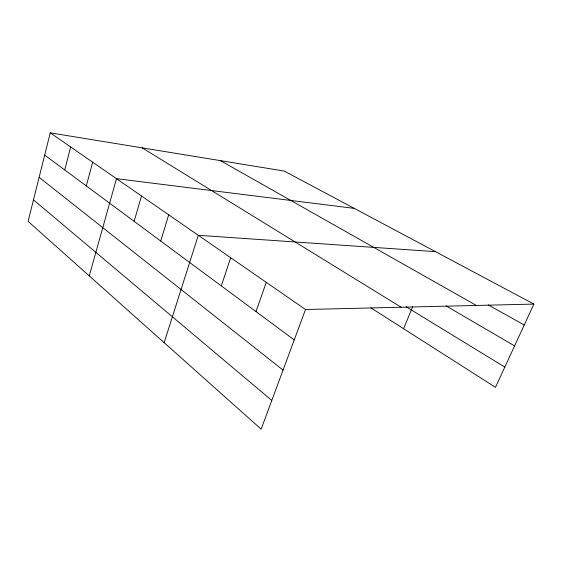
<?xml version="1.0" encoding="UTF-8"?>
<svg xmlns="http://www.w3.org/2000/svg" width="562" height="562" viewBox="0 0 562 562"><rect width="100%" height="100%" fill="white"/><g stroke="black" fill="none" stroke-linecap="round" stroke-linejoin="round"><path stroke-width="0.84" d="M533.9 304.091L284.203 171.052L50.25 132.843L28.1 221.372L261.154 429.157L305.517 309.5L533.9 304.091L495.473 387.323L370.843 307.836M64.714 169.921L70.664 146.97M86.295 185.91L92.681 162.207M89.267 275.9L116.482 178.674L354.236 208.369M134.128 221.337L141.512 195.998M160.718 241.028L168.691 214.81M164.146 342.665L198.302 235.302L435.452 251.636M221.287 285.889L230.687 257.719M255.991 311.594L266.262 282.335M403.586 328.721L412.641 306.81M488.266 304.913L524.241 325.005M220.452 160.641L476.379 305.454M446.144 305.918L514.588 345.925M406.164 306.789L504.809 367.105M142.207 147.862L401.163 307.238M50.25 132.843L305.517 309.5M44.686 155.091L294.242 339.926M39.115 177.332L283.051 370.105M33.481 199.868L271.804 400.439"/></g></svg>
